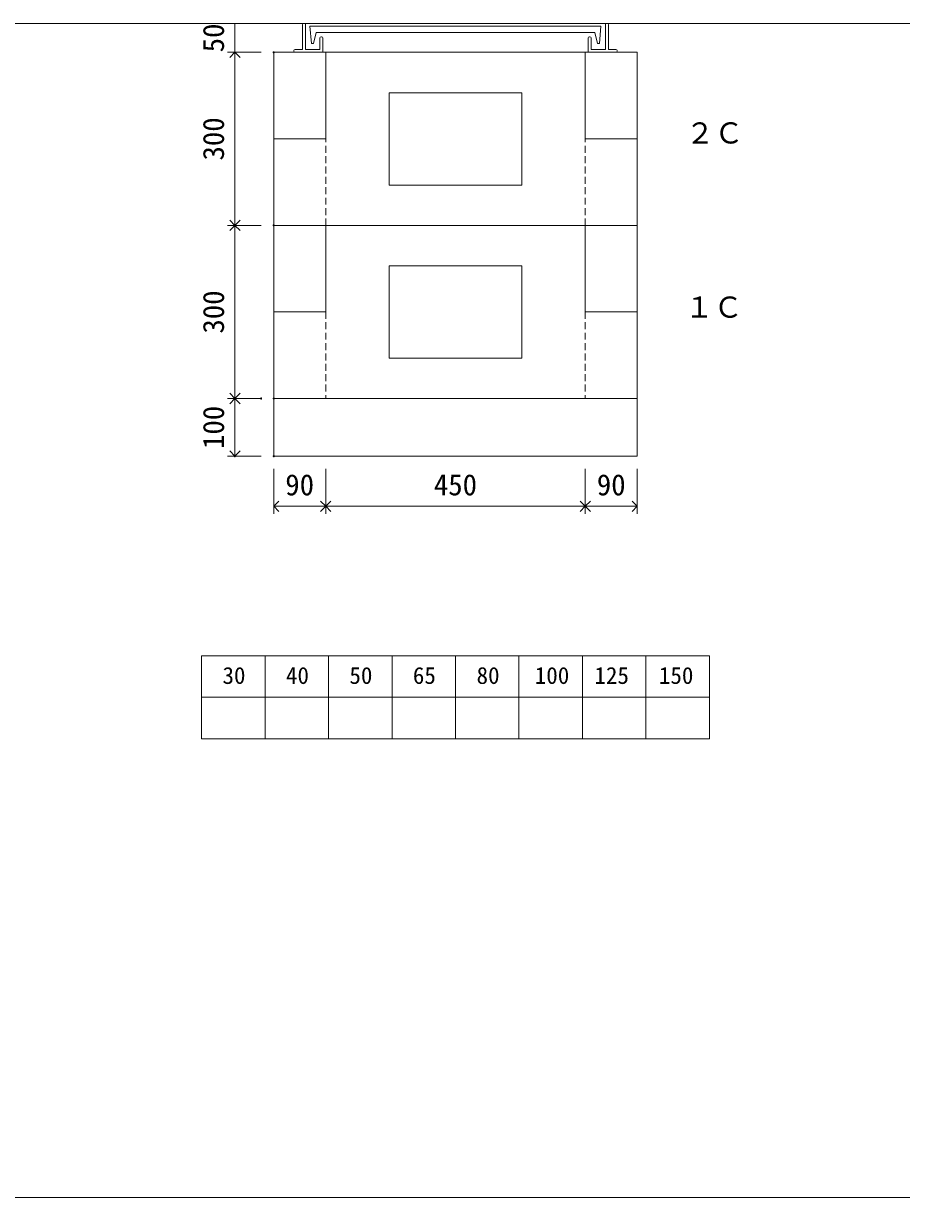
# Model space of a CAD drawing. Units: millimetres, scale not verified. Extents: x -4890 to 18490, y -2273 to 2273.
# Drawn here: x 1846 to 3368, y -2002 to 33 of the extents above; entities that cross this region are included whole.
import ezdxf
from ezdxf.enums import TextEntityAlignment as Align

# ---------------------------------------------------------------- set-up
doc = ezdxf.new("R2010")
doc.units = ezdxf.units.MM
doc.header["$LTSCALE"] = 10
doc.header["$PDMODE"] = 32
doc.header["$PDSIZE"] = 2
for name, pattern in [('DASHED1', [1.8, 1.2, -0.6]), ('USER2', [50.8, 31.75, -6.35, 6.35, -6.35]), ('USER5', [3.185, 0.01, -3.175])]:
    doc.linetypes.add(name, pattern=pattern)
for name, color, linetype, lineweight in [('0-1_Defpoints', 7, 'USER2', 5), ('0-2_waku', 7, 'Continuous', 18), ('0-3_gaikei', 7, 'Continuous', 18), ('0-4_kakure', 7, 'USER5', 18), ('0-5_sunpou', 7, 'Continuous', 5), ('0-9_uchigawa', 6, 'Continuous', 18), ('0-B_futa', 3, 'Continuous', 18), ('0-C_GL', 4, 'Continuous', 18), ('0-E_文字１', 150, 'USER2', 18)]:
    doc.layers.add(name, color=color, linetype=linetype, lineweight=lineweight)
doc.styles.add('ＭＳ ゴシック', font='')
doc.styles.get('ＭＳ ゴシック').set_extended_font_data('MS Gothic')

# ---------------------------------------------------------------- blocks, each defined once
blk = doc.blocks.new('_Open90')
at = {"layer": '0-5_sunpou'}
blk.add_line((0, 0), (-1, 0), dxfattribs=at)
blk.add_lwpolyline([(-0.5, 0.5), (0, 0), (-0.5, -0.5)], dxfattribs=at)
blk = doc.blocks.new('D50')
at = {"layer": '0-1_Defpoints'}
for p in [(3727.32, 1914.36), (3660.08, 1614.36), (3727.32, 1614.36)]:
    blk.add_point(p, dxfattribs=at)
at = {"layer": '0-5_sunpou'}
for p, q in [((3705.32, 1914.36), (3647.08, 1914.36)), ((3660.08, 1896.36), (3660.08, 1632.36)), ((3705.32, 1614.36), (3647.08, 1614.36))]:
    blk.add_line(p, q, dxfattribs=at)
at = {"layer": '0-5_sunpou', "xscale": 18, "yscale": 18}
for p, rotation in [((3660.08, 1914.36), 90), ((3660.08, 1614.36), 270)]:
    blk.add_blockref('_Open90', p, dxfattribs=dict(at, rotation=rotation))
at = {"layer": '0-5_sunpou', "style": 'ＭＳ ゴシック'}
blk.add_text('300', height=36.66, rotation=90, dxfattribs=at).set_placement((3652.08, 1726.86), align=Align.BOTTOM_LEFT)
blk = doc.blocks.new('D51')
at = {"layer": '0-1_Defpoints'}
for p in [(3705.32, 1614.36), (3660.08, 1514.36), (3727.32, 1514.36)]:
    blk.add_point(p, dxfattribs=at)
at = {"layer": '0-5_sunpou'}
for p, q in [((3683.32, 1614.36), (3647.08, 1614.36)), ((3660.08, 1596.36), (3660.08, 1532.36)), ((3705.32, 1514.36), (3647.08, 1514.36))]:
    blk.add_line(p, q, dxfattribs=at)
at = {"layer": '0-5_sunpou', "xscale": 18, "yscale": 18}
for p, rotation in [((3660.08, 1614.36), 90), ((3660.08, 1514.36), 270)]:
    blk.add_blockref('_Open90', p, dxfattribs=dict(at, rotation=rotation))
at = {"layer": '0-5_sunpou', "style": 'ＭＳ ゴシック'}
blk.add_text('100', height=36.66, rotation=90, dxfattribs=at).set_placement((3652.08, 1526.86), align=Align.BOTTOM_LEFT)
blk = doc.blocks.new('D52')
at = {"layer": '0-1_Defpoints'}
for p in [(3727.32, 2214.36), (3660.08, 1914.36), (3727.32, 1914.36)]:
    blk.add_point(p, dxfattribs=at)
at = {"layer": '0-5_sunpou'}
for p, q in [((3705.32, 2214.36), (3647.08, 2214.36)), ((3660.08, 2196.36), (3660.08, 1932.36)), ((3705.32, 1914.36), (3647.08, 1914.36))]:
    blk.add_line(p, q, dxfattribs=at)
at = {"layer": '0-5_sunpou', "xscale": 18, "yscale": 18}
for p, rotation in [((3660.08, 2214.36), 90), ((3660.08, 1914.36), 270)]:
    blk.add_blockref('_Open90', p, dxfattribs=dict(at, rotation=rotation))
at = {"layer": '0-5_sunpou', "style": 'ＭＳ ゴシック'}
blk.add_text('300', height=36.66, rotation=90, dxfattribs=at).set_placement((3652.08, 2026.86), align=Align.BOTTOM_LEFT)

msp = doc.modelspace()

# ---------------------------------------------------------------- linework, layer by layer
at = {"layer": '0-2_waku'}
for p, q in [((2155.06, -1062.65), (2155.06, -1206.65)), ((2155.06, -1062.65), (2155.06, -1206.65)), ((2155.06, -1062.65), (2155.06, -1206.65)), ((2155.06, -1062.65), (2155.06, -1206.65)), ((2155.06, -1062.65), (3035.06, -1062.65)), ((2265.06, -1062.65), (2265.06, -1206.65)), ((2375.06, -1062.65), (2375.06, -1206.65)), ((2375.06, -1062.65), (2375.06, -1206.65)), ((2485.06, -1062.65), (2485.06, -1206.65)), ((2595.06, -1062.65), (2595.06, -1206.65)), ((2705.06, -1062.65), (2705.06, -1206.65)), ((2815.06, -1062.65), (2815.06, -1206.65)), ((2925.06, -1062.65), (2925.06, -1206.65)), ((3035.06, -1062.65), (3035.06, -1206.65)), ((2155.06, -1134.65), (3035.06, -1134.65)), ((2155.06, -1206.65), (3035.06, -1206.65)), ((-1229.94, -2001.65), (4890.06, -2001.65)), ((-1229.94, -2001.65), (4890.06, -2001.65)), ((-1229.94, -2001.65), (4890.06, -2001.65))]:
    msp.add_line(p, q, dxfattribs=at)
at = {"layer": '0-3_gaikei'}
for p, q in [((2280.06, -16.65), (2910.06, -16.65)), ((2280.06, -16.65), (2910.06, -16.65)), ((2280.06, -16.65), (2910.06, -16.65)), ((2280.06, -16.65), (2910.06, -16.65)), ((2280.06, -16.65), (2910.06, -16.65)), ((2280.06, -16.65), (2910.06, -16.65)), ((2280.06, -656.65), (2280.06, -16.65)), ((2280.06, -16.65), (2370.06, -16.65)), ((2360.06, -16.65), (2830.06, -16.65)), ((2360.06, -16.65), (2830.06, -16.65)), ((2370.06, -16.65), (2370.06, -166.65)), ((2820.06, -16.65), (2820.06, -166.65)), ((2820.06, -16.65), (2910.06, -16.65)), ((2910.06, -656.65), (2910.06, -16.65)), ((2910.06, -316.65), (2910.06, -156.65)), ((2280.06, -166.65), (2370.06, -166.65)), ((2820.06, -166.65), (2910.06, -166.65)), ((2280.06, -316.65), (2910.06, -316.65)), ((2280.06, -316.65), (2910.06, -316.65)), ((2280.06, -316.65), (2910.06, -316.65)), ((2360.06, -316.65), (2830.06, -316.65)), ((2360.06, -316.65), (2830.06, -316.65)), ((2370.06, -316.65), (2370.06, -466.65)), ((2280.06, -376.65), (2280.06, -716.65)), ((2910.06, -376.65), (2910.06, -716.65)), ((2280.06, -466.65), (2370.06, -466.65)), ((2280.06, -616.65), (2910.06, -616.65)), ((2280.06, -616.65), (2910.06, -616.65)), ((2280.06, -716.65), (2910.06, -716.65)), ((2280.06, -716.65), (2910.06, -716.65)), ((2280.06, -716.65), (2910.06, -716.65))]:
    msp.add_line(p, q, dxfattribs=at)
msp.add_lwpolyline([(2820.06, -316.65), (2820.06, -466.65), (2910.06, -466.65)], dxfattribs=at)
at = {"layer": '0-4_kakure', "linetype": 'DASHED1', "lineweight": 5}
for p, q in [((2370.06, -316.65), (2370.06, -166.65)), ((2820.06, -316.65), (2820.06, -166.65)), ((2370.06, -466.65), (2370.06, -616.65)), ((2820.06, -466.65), (2820.06, -616.65))]:
    msp.add_line(p, q, dxfattribs=at)
at = {"layer": '0-5_sunpou'}
for p, q in [((2258.06, 33.35), (2199.82, 33.35)), ((2212.82, 33.35), (2212.82, -16.65)), ((2258.06, -16.65), (2199.82, -16.65)), ((2258.06, -16.65), (2199.82, -16.65)), ((2280.06, -738.65), (2280.06, -816.58)), ((2370.06, -738.65), (2370.06, -816.58)), ((2370.06, -738.65), (2370.06, -816.58)), ((2820.06, -738.65), (2820.06, -816.58)), ((2820.06, -738.65), (2820.06, -816.58)), ((2910.06, -738.65), (2910.06, -816.58)), ((2298.06, -803.58), (2352.06, -803.58)), ((2388.06, -803.58), (2802.06, -803.58)), ((2838.06, -803.58), (2892.06, -803.58))]:
    msp.add_line(p, q, dxfattribs=at)
at = {"layer": '0-9_uchigawa'}
for p, q in [((2480.06, -86.65), (2710.06, -86.65)), ((2480.06, -246.65), (2480.06, -86.65)), ((2710.06, -246.65), (2710.06, -86.65)), ((2480.06, -246.65), (2710.06, -246.65)), ((2480.06, -546.65), (2480.06, -386.65)), ((2480.06, -386.65), (2710.06, -386.65)), ((2710.06, -546.65), (2710.06, -386.65)), ((2480.06, -546.65), (2710.06, -546.65))]:
    msp.add_line(p, q, dxfattribs=at)
at = {"layer": '0-B_futa'}
for p, q in [((2330.06, 31.35), (2330.06, -11.65)), ((2332.06, 33.35), (2335.06, 33.35)), ((2335.06, 33.35), (2335.06, -11.65)), ((2342.87, 28.85), (2847.2, 28.85)), ((2342.87, 28.85), (2345.36, -1.15)), ((2847.2, 28.85), (2844.95, -1.15)), ((2855.06, 33.35), (2855.06, -11.65)), ((2855.06, 33.35), (2858.06, 33.35)), ((2860.06, 31.35), (2860.06, -11.65)), ((2353.39, 17.85), (2349.07, -1.15)), ((2353.39, 17.85), (2836.73, 17.85)), ((2360.06, 8.35), (2360.06, -11.65)), ((2362.06, 10.35), (2363.06, 10.35)), ((2365.06, 8.35), (2365.06, -16.65)), ((2825.06, 8.35), (2825.06, -16.65)), ((2828.06, 10.35), (2827.06, 10.35)), ((2830.06, 8.35), (2830.06, -11.65)), ((2836.73, 17.85), (2841.04, -1.15)), ((2315.06, -13.65), (2315.06, -14.65)), ((2317.06, -11.65), (2330.06, -11.65)), ((2365.06, -16.65), (2317.06, -16.65)), ((2335.06, -11.65), (2360.06, -11.65)), ((2345.36, -1.15), (2349.07, -1.15)), ((2825.06, -16.65), (2873.06, -16.65)), ((2855.06, -11.65), (2830.06, -11.65)), ((2844.95, -1.15), (2841.04, -1.15)), ((2873.06, -11.65), (2860.06, -11.65)), ((2875.06, -13.65), (2875.06, -14.65))]:
    msp.add_line(p, q, dxfattribs=at)
for centre, start, end in [((2332.06, 31.35), 90, 180), ((2858.06, 31.35), 0, 90), ((2362.06, 8.35), 90, 180), ((2363.06, 8.35), 0, 90), ((2827.06, 8.35), 90, 180), ((2828.06, 8.35), 0, 90), ((2317.06, -13.65), 90, 180), ((2317.06, -14.65), 180, 270), ((2873.06, -13.65), 0, 90), ((2873.06, -14.65), 270, 0)]:
    msp.add_arc(centre, 2, start, end, dxfattribs=at)
at = {"layer": '0-C_GL'}
msp.add_line((-1229.94, 33.35), (4890.06, 33.35), dxfattribs=at)
msp.add_line((-1229.94, 33.35), (4890.06, 33.35), dxfattribs=at)

# ---------------------------------------------------------------- block references
at = {"layer": '0-5_sunpou'}
for name in ['D52', 'D50', 'D51']:
    msp.add_blockref(name, (-1447.26, -2231.01), dxfattribs=at)
at = {"layer": '0-5_sunpou', "xscale": 18, "yscale": 18, "rotation": 180}
for p in [(2280.06, -803.58), (2370.06, -803.58), (2820.06, -803.58)]:
    msp.add_blockref('_Open90', p, dxfattribs=at)
at = {"layer": '0-5_sunpou', "xscale": 18, "yscale": 18}
for p in [(2370.06, -803.58), (2820.06, -803.58), (2910.06, -803.58)]:
    msp.add_blockref('_Open90', p, dxfattribs=at)

# ---------------------------------------------------------------- texts
at = {"layer": '0-5_sunpou', "style": 'ＭＳ ゴシック'}
msp.add_text('50', height=36.66, rotation=90, dxfattribs=at).set_placement((2204.82, -16.65), align=Align.BOTTOM_LEFT)
for s, p in [('90', (2300.06, -795.58)), ('450', (2557.56, -795.58)), ('90', (2840.06, -795.58))]:
    msp.add_text(s, height=36.66, dxfattribs=at).set_placement(p, align=Align.BOTTOM_LEFT)
at = {"layer": '0-E_文字１', "color": 7, "style": 'ＭＳ ゴシック'}
for s, height, p in [('２Ｃ', 36.66, (2993.88, -185.73)), ('１Ｃ', 36.66, (2992.56, -487.6)), ('30', 29.33, (2191.17, -1120.19)), ('40', 29.33, (2301.17, -1120.19)), ('50', 29.33, (2411.17, -1120.19)), ('65', 29.33, (2521.17, -1120.19)), ('80', 29.33, (2631.58, -1120.19)), ('100', 29.33, (2732.45, -1120.19)), ('125', 29.33, (2835.84, -1120.19)), ('150', 29.33, (2947.6, -1120.19))]:
    msp.add_text(s, height=height, dxfattribs=at).set_placement(p, align=Align.BOTTOM_LEFT)

doc.saveas('drawing.dxf')
